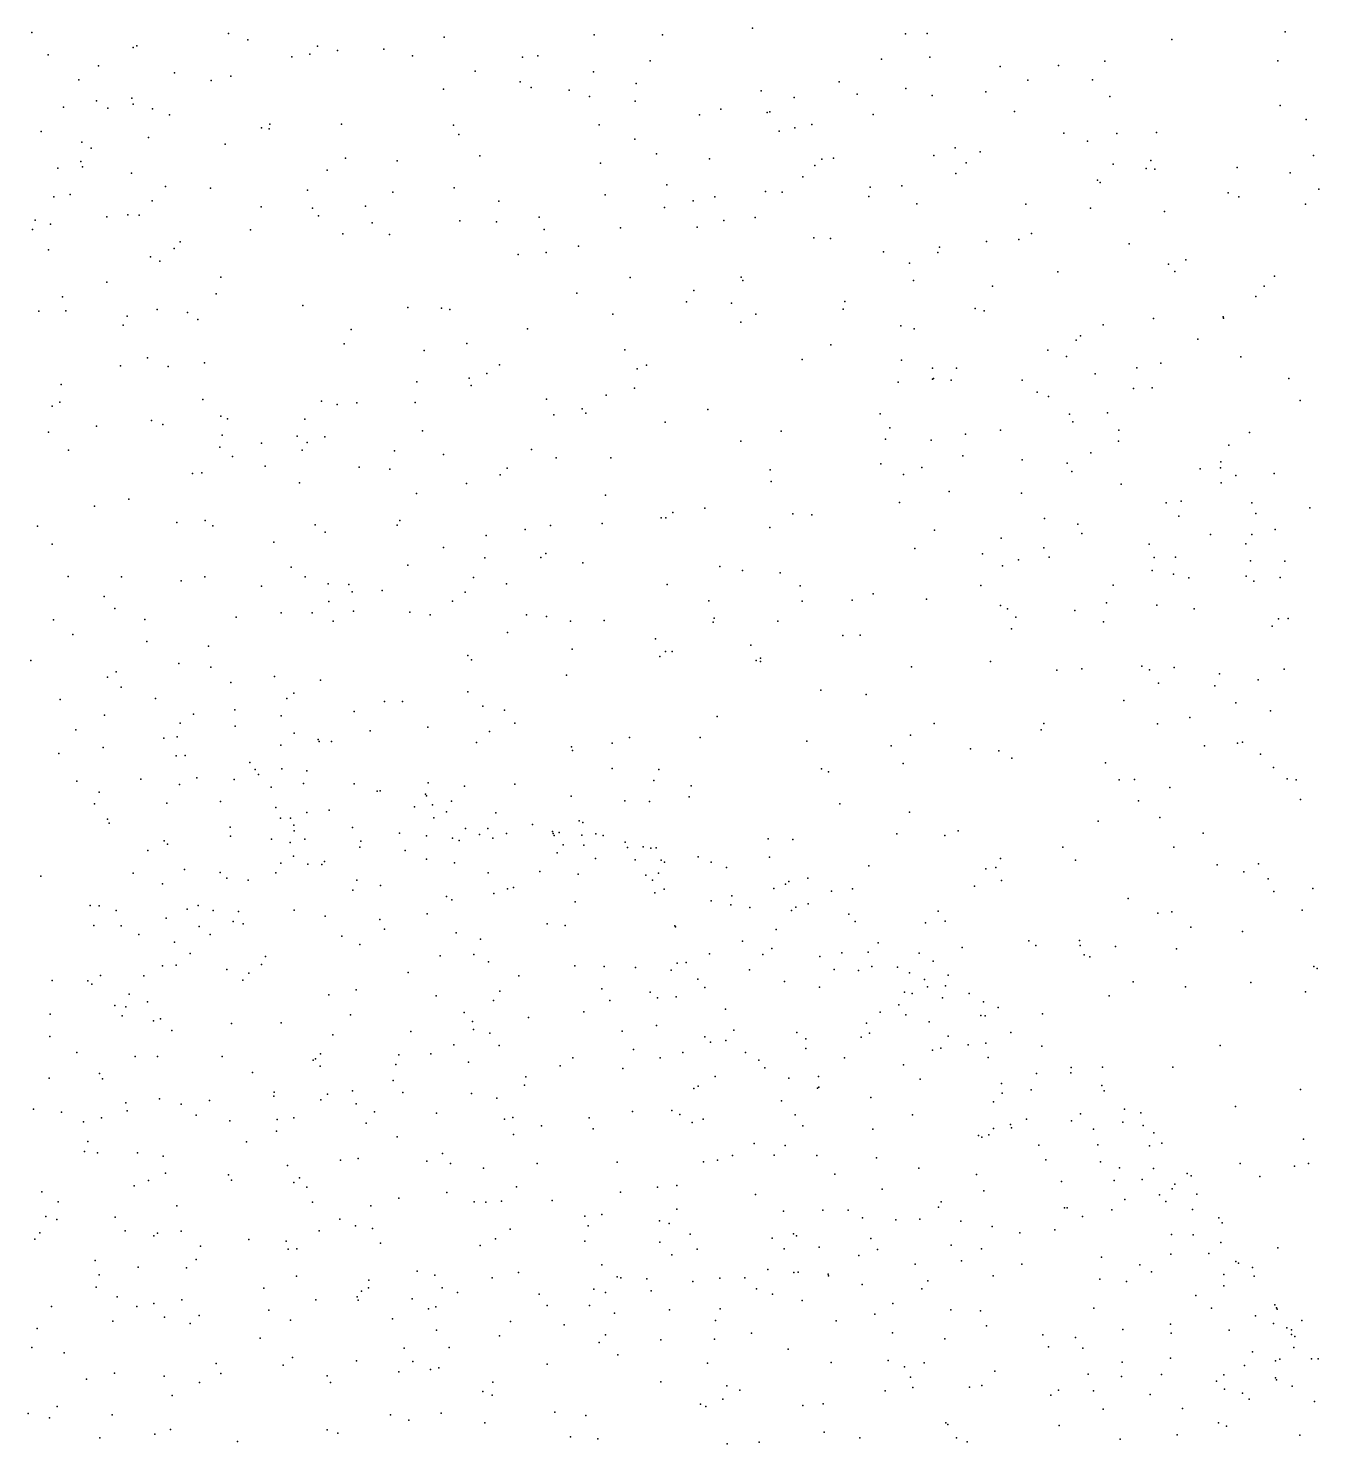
# Model space of a CAD drawing. Header units: metres. Extents: x -25 to 25, y -27.8 to 27.8.
# Drawn here: x -3.288 to -1.743, y 3.407 to 5.102 of the extents above; entities that cross this region are included whole.
import ezdxf

# ---------------------------------------------------------------- set-up
doc = ezdxf.new("R2010")
doc.units = ezdxf.units.M

msp = doc.modelspace()

# ---------------------------------------------------------------- linework, layer by layer
for p in [(-2.4208, 5.1016, 29.1843), (-3.2838, 5.0965, -9.8607), (-3.0483, 5.0952, 28.8393), (-3.0253, 5.0878, 4.0934), (-2.79, 5.091, -9.5389), (-2.6106, 5.0938, 12.9942), (-2.5285, 5.0937, -9.4802), (-2.2375, 5.0948, 25.5018), (-2.2116, 5.0954, 17.7958), (-1.9185, 5.0881, 22.5822), (-1.783, 5.0975, 25.8385), (-3.2644, 5.0699, 26.3895), (-3.1625, 5.0785, 26.279), (-3.1582, 5.0805, 18.0068), (-2.9724, 5.0676, 12.7546), (-2.9509, 5.0705, 28.9048), (-2.942, 5.0803, 18.4266), (-2.918, 5.0751, -21.6196), (-2.8623, 5.0767, 18.5698), (-2.828, 5.0688, 28.9736), (-2.6962, 5.0671, 3.9289), (-2.6778, 5.0687, 18.8006), (-2.2084, 5.0672, -16.081), (-3.2042, 5.0565, 11.9828), (-2.7531, 5.0501, 25.7737), (-2.5434, 5.0625, 25.6021), (-2.2662, 5.0647, 29.3058), (-2.1241, 5.056, -16.6488), (-2.0543, 5.0571, -9.749), (-1.9989, 5.0622, 25.4889), (-1.7918, 5.0628, 16.1387), (-3.2276, 5.0399, 21.6756), (-3.113, 5.0484, 12.5261), (-3.0693, 5.0392, 26.4116), (-3.0456, 5.0442, 26.1261), (-2.6991, 5.0377, 29.0531), (-2.6113, 5.0494, 25.6556), (-2.5601, 5.0356, -16.1835), (-2.3171, 5.0377, 23.1056), (-2.091, 5.0394, 25.4741), (-2.0138, 5.0401, 29.4716), (-3.1642, 5.0179, 4.2021), (-2.791, 5.0287, 23.4773), (-2.686, 5.0308, 25.7178), (-2.6404, 5.0274, 26.2751), (-2.6162, 5.0198, 23.4266), (-2.4105, 5.0266, 13.0848), (-2.371, 5.0189, 18.9455), (-2.2956, 5.0229, 26.108), (-2.2371, 5.0297, 21.5136), (-2.2058, 5.0212, 13.1557), (-2.1415, 5.0254, 29.387), (-1.9928, 5.0199, -22.9697), (-3.246, 5.0073, 17.3775), (-3.2065, 5.0149, 28.8119), (-3.1928, 5.006, 23.3689), (-3.1626, 5.0109, 16.6138), (-3.1396, 5.0051, -15.7197), (-2.5613, 5.0142, 18.9075), (-2.4588, 5.0046, 17.2002), (-2.4031, 5.001, 16.7814), (-2.4, 5.0017, 29.1705), (-2.1072, 5.002, 17.8664), (-1.7887, 5.0091, 29.5348), (-3.1189, 4.998, 26.1926), (-3.009, 4.9825, -15.4725), (-2.999, 4.9867, 21.6757), (-2.9129, 4.9869, 28.9848), (-2.7789, 4.9858, 29.0322), (-2.6044, 4.9862, -15.7489), (-2.4843, 4.9982, 29.1349), (-2.3703, 4.9825, 21.5839), (-2.3496, 4.9864, 17.4944), (-2.2763, 4.9985, 16.5706), (-1.7579, 4.9926, 25.552), (-3.2729, 4.9779, 11.47), (-3.224, 4.9653, 23.1807), (-3.1442, 4.9707, 17.0265), (-2.9997, 4.9811, -20.6893), (-2.7726, 4.9745, 26.3436), (-2.5618, 4.9689, 29.1076), (-2.389, 4.9785, 25.5414), (-2.0478, 4.9762, 18.699), (-2.0197, 4.9666, 25.4595), (-1.9845, 4.9755, 25.9141), (-1.9369, 4.9767, 29.4892), (-3.2131, 4.9582, 16.3867), (-3.0523, 4.9628, 28.9403), (-2.7473, 4.9488, 25.7766), (-2.536, 4.9512, -22.4397), (-2.2038, 4.9493, 29.3084), (-2.1783, 4.9585, -9.4505), (-2.1483, 4.9537, 22.8591), (-1.7489, 4.9494, 22.4402), (-3.253, 4.9343, 11.6786), (-3.2251, 4.9422, 17.6463), (-3.2233, 4.9356, 22.9995), (-2.9304, 4.9319, 26.4021), (-2.9082, 4.946, 25.9539), (-2.8465, 4.9428, 25.8861), (-2.6027, 4.9402, 25.6543), (-2.4725, 4.9455, -20.9246), (-2.3461, 4.9375, -20.6787), (-2.3376, 4.9448, 3.8975), (-2.324, 4.9463, -16.5899), (-2.165, 4.9405, 18.9368), (-1.989, 4.9391, 21.4017), (-1.9495, 4.9337, 18.2146), (-1.9436, 4.9435, 18.4123), (-1.9388, 4.9328, 25.4517), (-1.8402, 4.9349, 13.4256), (-3.1647, 4.9283, 17.8527), (-2.5236, 4.9144, 25.5956), (-2.3605, 4.9237, 23.3012), (-2.1774, 4.9279, 26.048), (-2.0075, 4.9197, 22.6766), (-2.0044, 4.9169, 13.3109), (-1.7768, 4.9286, 25.8297), (-3.2576, 4.8997, 11.903), (-3.2382, 4.9025, 26.2585), (-3.1239, 4.9121, -9.6074), (-3.07, 4.9103, 26.1052), (-2.954, 4.9077, 23.5844), (-2.8515, 4.9053, 29.0432), (-2.7781, 4.9106, 18.8153), (-2.5973, 4.9022, 19.0343), (-2.4659, 4.8998, 29.1296), (-2.4052, 4.9063, 17.034), (-2.3852, 4.9056, 26.1741), (-2.2815, 4.9002, 29.2046), (-2.28, 4.9114, 25.4754), (-2.2418, 4.9129, 17.5951), (-1.8511, 4.9046, 29.475), (-1.8383, 4.9, -9.9911), (-1.7427, 4.9091, 25.5065), (-3.1397, 4.895, 21.6902), (-3.0092, 4.888, 26.039), (-2.948, 4.8862, 12.9222), (-2.8844, 4.8886, -9.3811), (-2.7246, 4.8945, 29.0803), (-2.5263, 4.8869, -16.3398), (-2.4918, 4.895, -9.2815), (-2.2239, 4.8914, 19.0957), (-2.0935, 4.8911, 3.8986), (-2.016, 4.8864, 29.3886), (-1.9274, 4.8822, 29.4338), (-1.7587, 4.891, 29.4779), (-3.28, 4.8718, 12.2937), (-3.2618, 4.8671, 4.2852), (-3.1942, 4.8758, 26.5241), (-3.1691, 4.8783, 17.2536), (-3.1553, 4.878, 26.1667), (-2.9408, 4.8769, 29.0316), (-2.8765, 4.8689, -15.9626), (-2.7713, 4.871, -21.9283), (-2.7273, 4.8698, 13.0532), (-2.6765, 4.8755, 25.7178), (-2.4871, 4.8637, 13.1261), (-2.4553, 4.8717, 25.5691), (-2.4176, 4.875, 19.1472), (-3.2831, 4.8606, 12.0694), (-3.0219, 4.8602, 4.0585), (-2.9115, 4.8557, 18.5225), (-2.8555, 4.8546, 25.9104), (-2.6702, 4.8608, 3.9043), (-2.5791, 4.8628, 29.1127), (-2.3472, 4.8509, 29.1636), (-2.3275, 4.8501, 17.3956), (-2.1404, 4.8465, 29.2727), (-2.1019, 4.8487, 17.7602), (-2.0867, 4.8558, 25.4075), (-3.2639, 4.8365, 11.559), (-3.1135, 4.838, 16.6361), (-3.1063, 4.8459, -20.8777), (-2.7015, 4.8308, -21.3778), (-2.6681, 4.833, 29.1014), (-2.6291, 4.8406, 26.3245), (-2.2638, 4.8339, 16.7545), (-2.1987, 4.8331, 21.547), (-2.1967, 4.8397, -16.7198), (-1.9699, 4.8436, 25.3983), (-3.1417, 4.8279, 28.9819), (-3.1306, 4.8228, 26.099), (-2.2326, 4.8203, 25.4301), (-1.9225, 4.8194, 25.8924), (-1.9019, 4.8245, -9.5683), (-3.1943, 4.7978, 22.8084), (-3.0577, 4.8035, 29.0333), (-2.5672, 4.8032, 25.6268), (-2.4344, 4.8036, -15.8417), (-2.4324, 4.7995, 21.6434), (-2.2281, 4.7998, 29.186), (-2.055, 4.8102, 29.2995), (-1.9149, 4.8103, -16.026), (-1.7957, 4.8049, 25.4043), (-3.2474, 4.7801, 28.9539), (-3.0631, 4.7839, 18.0763), (-2.6311, 4.7847, 19.15), (-2.4909, 4.7878, 25.5796), (-2.1333, 4.7928, 22.8875), (-1.8179, 4.7804, 13.5613), (-1.808, 4.7929, 21.2425), (-3.2754, 4.763, 11.7589), (-3.2431, 4.7632, 26.1261), (-3.1339, 4.7651, 22.9467), (-2.9595, 4.7699, 18.3466), (-2.8336, 4.7674, -15.496), (-2.7935, 4.7664, 18.8961), (-2.7833, 4.7651, 29.1185), (-2.4997, 4.7742, 23.6711), (-2.4458, 4.7727, 3.884), (-2.3122, 4.7653, 17.1067), (-2.3102, 4.7746, 19.2966), (-2.1542, 4.7662, 25.3843), (-2.1435, 4.7632, 29.2), (-3.1745, 4.7461, 29.0172), (-3.1697, 4.7571, 17.4316), (-3.0975, 4.7613, 16.4846), (-3.085, 4.7528, 23.2524), (-2.588, 4.7593, 29.1263), (-2.435, 4.7498, 29.1325), (-2.4169, 4.7594, 25.5185), (-2.2431, 4.7454, 13.267), (-2.001, 4.7466, 29.2764), (-1.9405, 4.7542, 18.7607), (-1.8573, 4.756, 25.3621), (-1.8567, 4.7545, 22.5344), (-2.9016, 4.7412, 29.1163), (-2.6903, 4.7417, 25.7478), (-2.2274, 4.7419, 3.8605), (-2.0332, 4.7281, 25.3491), (-2.0281, 4.7336, 25.9672), (-1.8876, 4.7293, 16.5036), (-2.9099, 4.7237, 25.953), (-2.814, 4.7159, 25.86), (-2.7631, 4.7241, 23.7609), (-2.5736, 4.7165, 21.6732), (-2.3272, 4.7228, 23.5703), (-2.0671, 4.7161, 29.2044), (-3.1778, 4.6976, 26.0484), (-3.1453, 4.7069, 17.6961), (-3.1205, 4.6967, 17.2981), (-3.077, 4.7011, 26.0223), (-2.7238, 4.6987, 29.1405), (-2.559, 4.6938, 19.3427), (-2.5479, 4.6983, 25.6055), (-2.3615, 4.7052, 29.1254), (-2.2423, 4.7041, 16.9579), (-2.2053, 4.6949, 25.3809), (-2.1766, 4.6948, 23.0934), (-2.0448, 4.7087, -16.8422), (-1.9607, 4.6953, 17.9128), (-1.9319, 4.7006, 25.3256), (-1.8358, 4.7084, 29.3047), (-2.8228, 4.6785, 29.137), (-2.7602, 4.6829, 26.3923), (-2.7389, 4.6882, 21.6863), (-2.2463, 4.678, -15.9125), (-2.2053, 4.6817, 23.2593), (-2.2039, 4.6823, 29.1552), (-2.183, 4.6803, 17.4077), (-2.0978, 4.6803, 21.5001), (-2.0105, 4.6879, 22.7385), (-1.7786, 4.6822, -23.0427), (-3.2488, 4.675, 28.993), (-2.7579, 4.674, 19.0946), (-2.5962, 4.6623, 23.8104), (-2.5621, 4.6709, 29.1364), (-2.0797, 4.666, 13.4473), (-2.0664, 4.6609, 3.8067), (-1.9644, 4.6705, 16.6421), (-1.9423, 4.6711, 29.2237), (-3.2598, 4.6494, 11.4363), (-3.2504, 4.6541, 12.6988), (-3.0792, 4.6573, 4.1381), (-2.937, 4.6554, 16.7809), (-2.9181, 4.6514, 18.5285), (-2.8947, 4.6534, -15.9502), (-2.8249, 4.6538, 13.0675), (-2.6676, 4.6576, 13.1285), (-2.6249, 4.6462, 25.668), (-2.4744, 4.6452, 19.5186), (-1.7651, 4.6562, 25.3228), (-3.1406, 4.6322, 29.0599), (-3.1272, 4.6273, 22.8194), (-3.0578, 4.6371, 25.957), (-3.0496, 4.634, 26.507), (-2.957, 4.6336, 25.9273), (-2.6588, 4.639, -21.6559), (-2.6203, 4.6408, -15.5257), (-2.5256, 4.6302, -22.4413), (-2.268, 4.64, 19.4978), (-2.0411, 4.6395, -22.8881), (-2.0372, 4.6303, 29.1298), (-1.9956, 4.6414, 17.7408), (-3.2641, 4.618, 25.9997), (-3.2064, 4.6254, 26.5568), (-3.0561, 4.6144, 21.6861), (-2.966, 4.6135, 16.4271), (-2.9331, 4.6124, 4.0443), (-2.8159, 4.6198, 25.8157), (-2.3865, 4.6194, 29.0995), (-2.2615, 4.6099, 21.6158), (-2.2563, 4.6233, 25.3744), (-2.1656, 4.6156, 17.1124), (-2.1239, 4.6206, 25.3073), (-1.9819, 4.6205, 25.2829), (-1.8256, 4.6179, 18.6236), (-3.2399, 4.5965, 16.0778), (-3.0586, 4.6003, 17.9961), (-3.0089, 4.605, 23.3407), (-2.9602, 4.5967, 12.9931), (-2.9542, 4.6059, 23.6621), (-2.8498, 4.5956, 29.1426), (-2.6855, 4.5975, 25.7166), (-2.4347, 4.6073, -15.7485), (-2.2067, 4.6087, 29.1118), (-2.0155, 4.5934, 13.5726), (-1.9826, 4.6074, 21.4069), (-1.8503, 4.6025, 21.261), (-3.0436, 4.589, 23.0265), (-3.0044, 4.5772, 18.1724), (-2.8921, 4.5761, 18.7891), (-2.7911, 4.5913, 23.8437), (-2.6561, 4.5873, -22.1512), (-2.5907, 4.5872, 26.3348), (-2.2673, 4.58, 13.321), (-2.218, 4.5757, -20.8102), (-2.169, 4.5897, 23.4233), (-2.0977, 4.585, 29.0521), (-2.0438, 4.581, 26.0009), (-1.8602, 4.5755, 18.0338), (-1.8599, 4.5826, -9.4554), (-3.0914, 4.5688, 12.884), (-3.0805, 4.5695, 25.9068), (-2.855, 4.574, 16.9084), (-2.7229, 4.5672, 3.9486), (-2.7147, 4.5751, 19.3766), (-2.3997, 4.5729, 25.4461), (-2.3985, 4.5592, -22.6233), (-2.24, 4.5675, -16.8529), (-2.0384, 4.5712, 19.3568), (-1.8848, 4.5743, 29.0774), (-1.8418, 4.5661, 25.247), (-1.7959, 4.5687, 16.6784), (-2.9635, 4.5575, 25.876), (-2.8232, 4.5447, 16.5347), (-2.7633, 4.5567, 29.157), (-2.5969, 4.5425, 29.142), (-2.1852, 4.547, 29.0384), (-2.0985, 4.5449, 25.2525), (-1.9791, 4.556, 29.0402), (-1.8596, 4.5575, 22.6073), (-3.2088, 4.5296, 4.328), (-3.1677, 4.5378, 29.0737), (-2.478, 4.5271, 13.2433), (-2.2447, 4.5339, 3.7878), (-1.9254, 4.5336, 16.8881), (-1.9075, 4.5354, 28.9872), (-1.8229, 4.5334, 25.9096), (-1.7535, 4.5274, 28.9369), (-3.1103, 4.51, 17.607), (-3.0763, 4.5125, 29.1083), (-2.8432, 4.5124, 17.1179), (-2.601, 4.5088, -16.2046), (-2.5301, 4.5154, 25.5489), (-2.5248, 4.5157, -20.6411), (-2.5161, 4.5219, 29.1304), (-2.3727, 4.5203, 19.6541), (-2.3496, 4.5191, -21.1176), (-2.0712, 4.5147, 23.0184), (-2.031, 4.508, 17.156), (-1.9104, 4.5177, 17.6393), (-1.8179, 4.5206, 18.7997), (-3.277, 4.5055, 25.9019), (-3.0671, 4.506, 4.2162), (-2.9445, 4.5072, 17.2736), (-2.9327, 4.4985, 25.8189), (-2.8466, 4.5068, 25.7933), (-2.7399, 4.4943, 16.6731), (-2.6931, 4.5014, -16.0098), (-2.6629, 4.5064, 25.6751), (-2.4001, 4.504, 23.7722), (-2.2029, 4.5009, 25.2886), (-2.1231, 4.4913, 28.9675), (-2.0262, 4.4969, 25.2175), (-1.8722, 4.4956, 19.1234), (-1.8228, 4.4954, -16.8397), (-1.7949, 4.5017, -16.0142), (-3.2597, 4.4842, 29.0216), (-2.9943, 4.4866, -20.9515), (-2.791, 4.48, 26.393), (-2.2265, 4.479, 29.0086), (-2.0721, 4.4798, -9.2369), (-1.9457, 4.4842, 17.3366), (-1.8299, 4.4844, -22.9466), (-2.8336, 4.459, 16.2276), (-2.7413, 4.4676, 21.6724), (-2.6745, 4.4679, -21.9427), (-2.6685, 4.4728, 29.1442), (-2.6242, 4.4618, 19.6828), (-2.4601, 4.4574, -15.9836), (-2.1455, 4.4723, 19.5901), (-2.1214, 4.458, 25.2246), (-2.1024, 4.4654, 3.7361), (-2.0657, 4.4684, 23.1894), (-1.9396, 4.4681, 28.9041), (-1.9144, 4.4683, 22.7225), (-1.8244, 4.4642, 3.7085), (-1.7834, 4.4638, 16.9399), (-3.2403, 4.4453, 25.8439), (-3.1764, 4.4451, 29.0675), (-3.105, 4.44, 25.8025), (-3.0768, 4.4449, 17.844), (-2.9732, 4.4564, 16.0825), (-2.9566, 4.4451, 23.2923), (-2.7549, 4.4443, -9.1833), (-2.4327, 4.4526, 25.4451), (-2.3877, 4.4496, 29.0748), (-1.9423, 4.4526, 13.7306), (-1.9166, 4.4481, 25.184), (-1.8983, 4.4437, 21.292), (-1.8296, 4.4459, 17.7666), (-1.8204, 4.4396, 17.1556), (-1.789, 4.4442, 28.741), (-3.0089, 4.4339, 17.501), (-2.9289, 4.4364, 13.035), (-2.9044, 4.4358, 25.7497), (-2.9002, 4.427, 18.9578), (-2.8645, 4.4284, 19.1459), (-2.765, 4.4265, 13.1348), (-2.7154, 4.4364, 17.024), (-2.5232, 4.4357, 25.5162), (-2.3638, 4.4341, 25.3781), (-2.2762, 4.4244, 23.7131), (-2.1474, 4.4344, 13.5605), (-1.989, 4.4348, 22.9039), (-3.1973, 4.4214, 21.6567), (-3.1845, 4.4071, 22.6599), (-2.9283, 4.4154, 29.1363), (-2.78, 4.4156, 19.509), (-2.4733, 4.4162, 29.0979), (-2.3613, 4.4157, 26.2143), (-2.3016, 4.4168, 25.3216), (-2.2123, 4.4182, -16.3211), (-2.124, 4.4107, -20.7027), (-2.1155, 4.4064, 26.0789), (-1.997, 4.4139, 19.5072), (-1.9366, 4.4109, -16.4546), (-1.8917, 4.4066, -20.8562), (-3.2582, 4.3934, -9.6123), (-3.1488, 4.3938, 15.9471), (-3.0393, 4.3968, 17.9978), (-2.9852, 4.4019, 25.7465), (-2.9483, 4.4018, 18.5073), (-2.923, 4.3918, 18.7928), (-2.8989, 4.4037, 23.5622), (-2.8314, 4.4028, 29.1421), (-2.8067, 4.3996, 25.6931), (-2.6917, 4.3994, -22.4982), (-2.6675, 4.3973, 16.4625), (-2.6388, 4.3918, 16.8831), (-2.5985, 4.3927, 25.5574), (-2.4678, 4.3908, 3.8472), (-2.4668, 4.3954, -16.4754), (-2.3906, 4.392, 19.7831), (-2.1056, 4.3965, 21.4955), (-2.0346, 4.4046, 23.4286), (-2.0003, 4.3909, 25.1786), (-1.7907, 4.3948, 25.9798), (-1.7792, 4.3952, 17.5841), (-3.235, 4.3759, 25.783), (-2.7141, 4.3782, 25.6449), (-2.3127, 4.3745, 29.0003), (-2.292, 4.375, -16.6008), (-2.1107, 4.3826, -20.9859), (-1.7985, 4.3857, 28.6296), (-3.1463, 4.3676, 25.7486), (-3.0725, 4.3618, 29.0931), (-2.6368, 4.3584, 26.3267), (-2.5371, 4.3708, -21.4244), (-2.5251, 4.3556, 21.6452), (-2.5172, 4.3556, 25.4787), (-2.4227, 4.3631, 23.8305), (-3.2852, 4.3446, 14.7174), (-3.108, 4.341, 26.4766), (-2.7618, 4.3509, 29.1417), (-2.7572, 4.3456, 19.6694), (-2.5318, 4.3494, 29.1047), (-2.4163, 4.3449, 29.0455), (-2.4113, 4.3436, 25.3863), (-2.4112, 4.3476, -9.135), (-2.1358, 4.3437, 25.195), (-3.1932, 4.3247, 14.6952), (-3.1829, 4.3312, 29.0526), (-3.0696, 4.3369, 4.3188), (-2.9935, 4.3254, 25.6811), (-2.9382, 4.3213, 4.2083), (-2.6437, 4.327, 29.12), (-2.2303, 4.337, 25.25), (-2.0562, 4.3331, 23.6113), (-2.0264, 4.3348, 19.661), (-1.9547, 4.3379, -22.8344), (-1.9453, 4.3337, 23.1003), (-1.916, 4.3363, 28.675), (-1.8614, 4.3286, 19.4734), (-1.8154, 4.3216, 22.7336), (-1.784, 4.3344, 19.3315), (-3.1769, 4.3129, 14.5962), (-3.0455, 4.3184, 12.9572), (-2.9703, 4.3058, -22.2767), (-2.7616, 4.3071, 23.688), (-2.3389, 4.3093, 13.446), (-2.2848, 4.3042, 28.9505), (-1.9345, 4.3178, 23.2631), (-1.8671, 4.3146, 21.1376), (-3.2502, 4.2981, 14.5013), (-3.1358, 4.2992, 14.8612), (-2.9785, 4.2991, 29.1171), (-2.8615, 4.2957, 25.6303), (-2.8399, 4.2957, 29.1283), (-2.7437, 4.29, -20.7218), (-1.9762, 4.2968, 25.1422), (-1.8418, 4.2942, 28.5392), (-3.197, 4.2794, 15.0403), (-3.0902, 4.2805, 25.6665), (-3.0407, 4.2857, 14.5731), (-2.9855, 4.2786, 17.6539), (-2.8978, 4.2837, 13.0967), (-2.7179, 4.2851, 17.2996), (-2.4631, 4.2775, -22.8184), (-1.8971, 4.2763, -9.3896), (-1.8003, 4.2846, 25.1371), (-3.2313, 4.2616, 14.4227), (-3.1098, 4.2533, 29.0604), (-3.1065, 4.2697, 14.9688), (-3.0406, 4.266, 14.899), (-2.9697, 4.2576, 14.6748), (-2.8789, 4.2607, 23.3124), (-2.8097, 4.2649, 16.0233), (-2.736, 4.2596, 25.5752), (-2.7055, 4.2699, 13.2399), (-2.2317, 4.2555, 28.8941), (-2.2032, 4.2694, -9.1871), (-2.0752, 4.2618, 19.8044), (-2.072, 4.2692, 28.7677), (-1.9356, 4.2688, 28.6171), (-3.1986, 4.2405, 15.1219), (-3.1259, 4.2516, 14.4377), (-2.9857, 4.2433, 14.5003), (-2.9411, 4.25, 23.0986), (-2.9398, 4.2476, 14.5851), (-2.9251, 4.2477, 21.5787), (-2.7513, 4.2465, 29.1184), (-2.6376, 4.2412, 3.9481), (-2.6366, 4.237, 29.0881), (-2.589, 4.2456, 16.3057), (-2.5683, 4.2524, 19.868), (-2.4834, 4.2526, 13.3646), (-2.3558, 4.2483, 3.7501), (-2.2549, 4.2424, 19.8705), (-2.1596, 4.2388, 28.832), (-2.1259, 4.2367, 25.142), (-1.8795, 4.2424, 25.0908), (-1.8399, 4.2456, 26.024), (-1.8338, 4.2468, 22.9272), (-3.2515, 4.2334, 22.5385), (-3.111, 4.2307, 15.071), (-3.1002, 4.231, 22.7626), (-3.0227, 4.2226, 14.3978), (-2.2405, 4.2213, 23.7665), (-2.1103, 4.228, 21.4222), (-1.9982, 4.2224, 28.6509), (-1.8124, 4.2326, 28.4654), (-3.1536, 4.2025, -21.1284), (-3.0865, 4.2043, 25.617), (-3.0165, 4.2143, 15.0159), (-3.0123, 4.2083, 17.9313), (-2.9846, 4.2149, 18.5334), (-2.9546, 4.2126, 15.8867), (-2.589, 4.2153, 26.2645), (-2.5329, 4.2143, 23.7868), (-2.3381, 4.2151, 21.5583), (-2.33, 4.2115, 25.2553), (-1.7967, 4.2167, 19.6385), (-1.7804, 4.2032, 3.6388), (-3.2299, 4.2003, 28.9964), (-3.2035, 4.1872, 15.2122), (-3.1071, 4.1964, 21.5415), (-3.0416, 4.2023, 26.4025), (-2.9972, 4.1932, -21.9802), (-2.9584, 4.1974, 29.0927), (-2.8979, 4.1972, 25.5701), (-2.8704, 4.1885, -9.3066), (-2.8666, 4.1887, 14.8603), (-2.8091, 4.1981, 14.5802), (-2.7658, 4.1944, 19.9042), (-2.7055, 4.1966, 21.5877), (-2.5391, 4.2012, 21.5965), (-2.4944, 4.1947, 29.0274), (-1.9815, 4.2019, 3.6471), (-1.9634, 4.2023, -20.6231), (-1.9211, 4.1927, 19.8044), (-1.7695, 4.2019, 25.0793), (-3.209, 4.1733, 14.2573), (-3.1223, 4.174, 15.1657), (-3.0579, 4.1758, 14.2684), (-2.9918, 4.1686, 18.7366), (-2.8255, 4.1696, -21.7603), (-2.8124, 4.1846, 14.4895), (-2.8113, 4.1827, 14.7921), (-2.8039, 4.172, 25.534), (-2.7813, 4.1762, 14.707), (-2.6382, 4.1825, -21.519), (-2.5737, 4.1767, -9.1805), (-2.5441, 4.176, 25.4247), (-2.4965, 4.1815, 17.0652), (-2.3161, 4.1731, -20.6132), (-1.9586, 4.1769, 25.0458), (-1.7646, 4.1784, 23.4292), (-3.1932, 4.1548, -9.6293), (-2.986, 4.1559, -22.772), (-2.974, 4.1559, 14.2309), (-2.9545, 4.1628, 19.3319), (-2.9279, 4.1654, 15.0163), (-2.8025, 4.1563, 14.2578), (-2.7872, 4.1635, 14.3767), (-2.7284, 4.1624, 14.5205), (-2.6283, 4.1528, 25.4448), (-2.2329, 4.163, 25.171), (-2.0068, 4.1523, 21.2494), (-1.9331, 4.1569, 21.0928), (-3.1915, 4.15, -22.0966), (-3.0464, 4.1452, 14.158), (-2.9702, 4.1475, 25.5481), (-2.9697, 4.1408, 19.5729), (-2.8998, 4.1449, 14.138), (-2.8437, 4.1381, 13.9442), (-2.8114, 4.1348, 13.8217), (-2.7645, 4.1435, 14.1186), (-2.748, 4.1364, 13.8807), (-2.7379, 4.1438, 14.8447), (-2.7153, 4.1378, 14.014), (-2.6843, 4.1482, 17.4235), (-2.6602, 4.1399, 14.2421), (-2.6595, 4.1376, 14.1176), (-2.6585, 4.1352, 13.8959), (-2.6524, 4.1389, 14.6704), (-2.6251, 4.1358, 14.0207), (-2.6242, 4.1509, 13.3622), (-2.6084, 4.1374, 14.3107), (-2.5998, 4.1353, 14.515), (-2.248, 4.1374, 28.8535), (-2.1904, 4.1354, 26.0905), (-2.1745, 4.1408, 25.1108), (-1.8811, 4.138, 28.4779), (-3.1256, 4.1289, 13.0042), (-3.1213, 4.1247, 29.0232), (-3.0461, 4.1344, 15.1762), (-2.9969, 4.131, 18.2439), (-2.9746, 4.127, 15.1311), (-2.9569, 4.131, 14.0666), (-2.8911, 4.1213, 13.2023), (-2.8899, 4.1286, 4.2442), (-2.7802, 4.132, 14.9543), (-2.7722, 4.1294, 13.7376), (-2.7318, 4.1319, 25.4807), (-2.6477, 4.124, 13.715), (-2.623, 4.1237, 14.7544), (-2.5735, 4.1274, 13.9358), (-2.5705, 4.121, -20.6542), (-2.5517, 4.1216, 19.9644), (-2.5424, 4.1199, 14.2316), (-2.5363, 4.1204, 14.1256), (-2.4021, 4.1312, 28.9524), (-2.3725, 4.1305, 25.2576), (-2.049, 4.1212, 25.0209), (-1.9161, 4.1213, 20.8944), (-3.145, 4.1174, 25.5726), (-2.9856, 4.1021, 22.9176), (-2.9706, 4.1105, 19.9939), (-2.9535, 4.1008, 29.0664), (-2.9333, 4.1043, 21.4794), (-2.8369, 4.1173, 13.6724), (-2.8114, 4.1069, -20.8324), (-2.7777, 4.1026, 26.2567), (-2.6547, 4.1144, 23.5323), (-2.6088, 4.1076, 29.0345), (-2.5613, 4.1062, 14.671), (-2.5301, 4.1055, 13.7602), (-2.5263, 4.1033, 29.0073), (-2.4861, 4.1096, 14.009), (-2.4702, 4.1033, 14.3211), (-2.4005, 4.1094, -22.9756), (-2.1238, 4.1077, 13.6627), (-2.0341, 4.1055, 28.6202), (-1.8149, 4.1014, 28.3981), (-3.273, 4.0866, 13.0722), (-3.1626, 4.0902, 15.2899), (-3.1012, 4.0945, 14.0372), (-3.0584, 4.0908, 13.8764), (-3.0504, 4.0842, 13.7829), (-2.9918, 4.0906, 18.3994), (-2.9365, 4.1004, 13.6963), (-2.7373, 4.0904, 13.5656), (-2.6757, 4.0921, 14.9385), (-2.6296, 4.089, 3.8927), (-2.5484, 4.0876, 25.3892), (-2.5335, 4.0903, 17.3418), (-2.452, 4.0969, 13.8644), (-2.3544, 4.084, 13.5611), (-2.2815, 4.0988, 3.6688), (-2.1413, 4.0955, 28.7297), (-2.1294, 4.0969, 23.802), (-1.8643, 4.1003, 24.9657), (-1.8323, 4.0916, 19.9654), (-3.1273, 4.0774, 4.42), (-3.0249, 4.0817, 19.1074), (-2.8994, 4.0696, 15.1594), (-2.8947, 4.0816, 17.6669), (-2.8665, 4.0755, 13.5439), (-2.7142, 4.0714, 29.0573), (-2.707, 4.0729, 20.046), (-2.5405, 4.0818, 14.793), (-2.5267, 4.0709, 16.2866), (-2.3952, 4.0718, 14.5023), (-2.3813, 4.0768, 14.3407), (-2.3772, 4.0801, 14.1606), (-2.3262, 4.0687, 26.1219), (-2.3011, 4.0714, 25.1475), (-2.155, 4.0746, 21.3247), (-2.1226, 4.0815, 25.0084), (-1.8033, 4.0834, 13.8718), (-1.7963, 4.0682, 23.8097), (-1.7498, 4.0718, 28.334), (-3.2141, 4.0516, 25.5584), (-3.2035, 4.051, 28.9925), (-3.0847, 4.0515, 19.8818), (-2.7875, 4.062, 4.0737), (-2.7808, 4.0584, 21.4597), (-2.7308, 4.0657, 15.0422), (-2.6334, 4.0557, 25.3937), (-2.538, 4.0664, 13.5858), (-2.4704, 4.057, 25.2995), (-2.4468, 4.0521, 28.9545), (-2.4455, 4.0629, 14.6612), (-2.3541, 4.0536, 13.8765), (-1.9711, 4.0598, 24.9257), (-3.1829, 4.0455, 13.9755), (-3.1229, 4.0361, 13.7479), (-3.0978, 4.0472, 15.7905), (-3.0667, 4.0454, 25.5033), (-3.0366, 4.0441, 13.1606), (-2.9699, 4.0458, 13.5575), (-2.9328, 4.0386, 20.1296), (-2.8673, 4.0348, 25.447), (-2.8103, 4.0415, 15.1313), (-2.4239, 4.0492, 13.6589), (-2.3743, 4.0454, 14.6018), (-2.3689, 4.0495, 13.7807), (-2.3053, 4.0411, 14.0741), (-2.1983, 4.0447, 25.0178), (-1.9353, 4.0424, -9.4283), (-1.9185, 4.0439, 20.2296), (-1.7627, 4.0457, 24.9148), (-3.2098, 4.0276, 15.389), (-3.177, 4.0272, 13.8327), (-3.1558, 4.0169, 26.3944), (-3.0837, 4.0264, 21.4094), (-3.0703, 4.0168, 15.3234), (-3.0427, 4.0323, 19.4891), (-3.0308, 4.0293, 18.636), (-2.8614, 4.023, 13.4343), (-2.7758, 4.0189, 13.374), (-2.6667, 4.0293, 13.4413), (-2.6451, 4.0273, 15.0434), (-2.5139, 4.0269, 23.6602), (-2.5129, 4.026, -21.1917), (-2.3924, 4.0226, 16.714), (-2.298, 4.0322, 13.9772), (-2.2137, 4.0306, 28.7928), (-2.19, 4.0328, 20.128), (-1.8958, 4.0255, 24.8683), (-1.8339, 4.0202, 26.0464), (-3.1129, 4.0074, 13.6354), (-2.9127, 4.0148, 15.8355), (-2.891, 4.0047, 23.0355), (-2.7467, 4.0113, 25.4043), (-2.4327, 4.0086, 3.6915), (-2.3975, 4.0001, 13.58), (-2.2702, 4.0066, 14.4039), (-2.1697, 4.0013, 24.93), (-2.0897, 4.0091, 28.6615), (-2.0813, 4.0036, 21.108), (-2.0291, 4.0096, 20.9554), (-2.0284, 4.0034, 24.8684), (-1.986, 4.0022, 3.5793), (-1.913, 3.9996, 28.4694), (-3.0945, 3.994, 29.0201), (-3.0042, 3.9902, 26.2899), (-2.7949, 3.9912, 13.3764), (-2.7544, 3.9926, -21.511), (-2.7369, 3.9839, 17.6299), (-2.511, 3.9825, 25.2554), (-2.5003, 3.9832, 20.1027), (-2.4724, 3.9936, 14.9327), (-2.4084, 3.9929, 25.1577), (-2.34, 3.9904, 14.7514), (-2.3139, 3.9948, 14.6596), (-2.2822, 3.9955, 13.8039), (-2.2214, 3.9942, 14.0816), (-2.2045, 3.9848, 14.1686), (-2.0238, 3.9923, 20.7428), (-2.0168, 3.9901, 25.9784), (-3.2017, 3.9676, 25.497), (-3.15, 3.9671, 20.2633), (-3.1275, 3.979, -21.1756), (-3.1112, 3.9798, 13.5537), (-3.0505, 3.9748, 22.7736), (-3.024, 3.9705, 13.4341), (-3.009, 3.9808, 29.0462), (-2.8332, 3.9714, 29.0552), (-2.7005, 3.9672, 13.3509), (-2.6336, 3.9791, 21.4011), (-2.5983, 3.9782, 25.3202), (-2.5608, 3.977, 13.5242), (-2.5181, 3.974, -20.9686), (-2.4245, 3.9745, 13.4964), (-2.3231, 3.9749, 16.8673), (-2.2937, 3.9738, 17.201), (-2.278, 3.9784, 13.7192), (-2.2472, 3.9777, 24.9675), (-2.2328, 3.9708, 14.5131), (-2.1863, 3.968, 14.264), (-1.7487, 3.9782, 24.8417), (-1.7444, 3.9762, 28.3228), (-3.2596, 3.9618, 13.8137), (-3.2167, 3.9612, -21.7801), (-3.2122, 3.9574, 29.0008), (-3.0312, 3.9621, 25.4351), (-2.8955, 3.9504, 17.8235), (-2.7235, 3.9489, -9.3533), (-2.6011, 3.9516, 26.1276), (-2.4862, 3.9633, 17.5238), (-2.4779, 3.9533, -9.2814), (-2.3827, 3.9603, 28.9141), (-2.3404, 3.9536, 25.024), (-2.2148, 3.963, 23.9076), (-2.2113, 3.9541, 3.589), (-2.1895, 3.9551, 13.8924), (-1.9651, 3.96, 13.7619), (-1.9024, 3.9541, 24.7922), (-1.8241, 3.9592, 28.3835), (-1.7587, 3.9482, 3.5925), (-3.1846, 3.9319, 13.5739), (-3.1672, 3.9454, 22.6209), (-3.1455, 3.9359, 15.442), (-2.9282, 3.9444, 13.3444), (-2.7996, 3.9431, 25.3687), (-2.7309, 3.9378, 20.2292), (-2.5919, 3.9375, 29.0025), (-2.5433, 3.9476, 13.3789), (-2.5345, 3.9408, 15.0882), (-2.5124, 3.9421, 28.9744), (-2.2456, 3.9324, 16.9983), (-2.2387, 3.9477, 14.6749), (-2.2296, 3.9461, 20.2528), (-2.1932, 3.9407, 13.8056), (-2.1615, 3.9461, 28.7322), (-2.1443, 3.9359, -9.3492), (-1.9935, 3.9434, 28.5483), (-3.262, 3.9214, 19.925), (-3.1759, 3.9195, 13.3229), (-3.1715, 3.9301, 19.678), (-3.1299, 3.9157, 25.4336), (-2.9022, 3.9204, 29.0546), (-2.7662, 3.9232, -21.0029), (-2.6893, 3.9175, 29.0325), (-2.6228, 3.9241, 13.3023), (-2.4533, 3.9273, 15.0553), (-2.2681, 3.9237, 13.6052), (-2.2373, 3.9207, 14.8113), (-2.1473, 3.9199, 14.5095), (-2.142, 3.9192, 13.6856), (-2.1266, 3.9293, 14.2053), (-2.0735, 3.9218, 28.634), (-3.1382, 3.9132, 19.411), (-3.1163, 3.9019, 13.4315), (-3.0447, 3.9103, 21.2883), (-2.9855, 3.9109, 15.3789), (-2.8302, 3.9006, 15.3241), (-2.7562, 3.9127, 13.4888), (-2.7551, 3.903, 15.2865), (-2.7353, 3.8986, 13.2667), (-2.577, 3.9008, 25.2191), (-2.536, 3.9078, 16.2262), (-2.4433, 3.902, 13.3884), (-2.3677, 3.8994, 15.0427), (-2.2843, 3.9105, 14.9133), (-2.2807, 3.8985, 28.8417), (-2.2091, 3.9123, -23.0681), (-2.1114, 3.8993, 13.9494), (-3.2624, 3.8946, 13.6298), (-2.9233, 3.8964, 25.3641), (-2.7784, 3.8847, -23.1293), (-2.7243, 3.8838, 25.2925), (-2.478, 3.8941, 23.5453), (-2.471, 3.8879, 20.2523), (-2.4527, 3.8897, 25.0768), (-2.3568, 3.8919, 13.4454), (-2.2907, 3.8938, 17.5556), (-2.1953, 3.8807, 13.6276), (-2.1865, 3.895, 20.9696), (-2.1626, 3.8845, 17.385), (-2.1412, 3.8867, 17.2268), (-2.0742, 3.8831, 14.0297), (-1.8607, 3.8838, 24.7212), (-3.2302, 3.8755, -9.8753), (-3.1602, 3.8708, 19.1098), (-3.1335, 3.8705, 15.7892), (-3.056, 3.8706, 20.4675), (-2.947, 3.8662, -21.1738), (-2.9444, 3.868, 4.2884), (-2.9383, 3.874, 13.277), (-2.8446, 3.8726, 25.3352), (-2.8061, 3.8738, 20.3945), (-2.7611, 3.8637, 29.0504), (-2.6359, 3.8691, 15.2714), (-2.5635, 3.8792, 15.2256), (-2.5313, 3.8691, 25.1466), (-2.5043, 3.8753, -23.1733), (-2.4293, 3.8754, 15.1413), (-2.4133, 3.8664, 16.4586), (-2.357, 3.8804, 28.8948), (-2.3106, 3.8692, 24.8814), (-2.2052, 3.8782, 14.8997), (-2.1387, 3.8693, 14.7815), (-3.2031, 3.8502, 15.5385), (-3.0197, 3.8514, 26.2241), (-2.9387, 3.8592, 18.2078), (-2.8481, 3.8609, 13.2376), (-2.6512, 3.8596, 23.2328), (-2.5761, 3.8564, 3.7506), (-2.4657, 3.8467, 15.2208), (-2.4061, 3.8571, 24.9715), (-2.3416, 3.8469, 20.4498), (-2.2398, 3.8606, 15.0021), (-2.0805, 3.8504, 13.8387), (-2.0397, 3.851, 14.4198), (-2.0392, 3.8575, 24.7152), (-2.0017, 3.8577, 28.5495), (-1.9173, 3.8578, 25.9694), (-3.2633, 3.8448, 4.3158), (-3.1994, 3.8439, 26.3498), (-2.8514, 3.8418, 4.1412), (-2.694, 3.8362, 17.7948), (-2.6925, 3.8464, 21.1711), (-2.4911, 3.8323, 28.9678), (-2.4861, 3.8353, 13.276), (-2.3774, 3.8446, 13.3657), (-2.3428, 3.8326, 25.9623), (-2.3412, 3.8338, 21.0019), (-2.2201, 3.8436, 16.81), (-2.1228, 3.8385, 25.8827), (-2.087, 3.8306, 13.7456), (-2.0024, 3.8359, 14.204), (-1.7646, 3.8312, 28.3185), (-3.1713, 3.815, 18.9576), (-3.131, 3.8199, 29.0431), (-3.1053, 3.8136, 15.5475), (-3.071, 3.8179, 13.2887), (-2.994, 3.8231, -9.6515), (-2.9937, 3.8279, 13.4344), (-2.938, 3.8188, 29.0683), (-2.9298, 3.8254, 25.3173), (-2.8998, 3.8295, -21.5236), (-2.8957, 3.8139, 15.471), (-2.8395, 3.8276, 29.0618), (-2.7573, 3.8263, 20.5639), (-2.7271, 3.8206, 15.3775), (-2.3862, 3.8174, 15.218), (-2.2791, 3.8217, 13.4315), (-2.1322, 3.8163, 24.7068), (-2.1217, 3.8269, 28.6957), (-1.9996, 3.8295, 14.3355), (-3.2818, 3.8076, 29.035), (-3.2484, 3.8039, 13.4471), (-3.2004, 3.7971, 20.5379), (-3.1697, 3.8055, 13.4769), (-3.087, 3.8006, -23.0315), (-2.97, 3.7974, 20.7427), (-2.8737, 3.8044, 20.9177), (-2.7994, 3.8028, 25.252), (-2.7177, 3.7958, 15.9897), (-2.7078, 3.7975, 13.1843), (-2.6164, 3.7973, 13.1879), (-2.5645, 3.805, 20.5973), (-2.5175, 3.806, 15.3018), (-2.5077, 3.8011, 20.9537), (-2.4798, 3.7957, 20.7555), (-2.3696, 3.8009, 23.6309), (-2.2291, 3.801, 28.8126), (-2.0279, 3.8019, 14.6521), (-1.9751, 3.8074, 14.0863), (-1.9559, 3.8034, -9.5368), (-1.8425, 3.8107, 24.6688), (-3.2221, 3.7926, 19.2337), (-3.0467, 3.7936, 21.0456), (-2.9911, 3.7813, 15.5435), (-2.9903, 3.7954, 13.2297), (-2.8836, 3.791, 13.1916), (-2.6737, 3.7877, 29.0455), (-2.6115, 3.7841, 25.1099), (-2.493, 3.7918, 25.968), (-2.3606, 3.7878, 28.9178), (-2.2768, 3.7838, 23.8612), (-2.1322, 3.7843, 24.9178), (-2.1119, 3.7891, 24.7327), (-2.1108, 3.7851, 14.9892), (-2.0925, 3.7956, 16.9159), (-2.0386, 3.7937, 14.7358), (-2.0124, 3.7838, 13.8338), (-1.9774, 3.7921, 24.8138), (-1.9528, 3.7882, 24.3762), (-1.9401, 3.7794, 14.2414), (-3.2168, 3.769, 25.3984), (-3.027, 3.7685, 18.564), (-2.8465, 3.7746, 15.8999), (-2.707, 3.7772, 25.1757), (-2.419, 3.7666, 15.3096), (-2.3818, 3.7642, 13.2675), (-2.1503, 3.7759, 24.4894), (-2.1462, 3.7739, 13.5231), (-2.1379, 3.7769, 17.6288), (-2.0778, 3.7643, 24.6482), (-2.0071, 3.765, 17.4363), (-1.9455, 3.7635, 14.4701), (-1.9307, 3.7667, 14.3569), (-1.7611, 3.7715, 24.6297), (-3.221, 3.7569, 13.3704), (-3.2053, 3.7554, 29.0682), (-3.1576, 3.7554, 20.7127), (-3.1268, 3.7513, 4.3448), (-2.9144, 3.7467, 13.5392), (-2.893, 3.7486, 29.0845), (-2.8109, 3.7452, 13.136), (-2.7922, 3.7546, 15.5122), (-2.4626, 3.7467, 13.2113), (-2.4449, 3.7523, -9.3986), (-2.3948, 3.7527, 24.837), (-2.3439, 3.7523, 3.5691), (-2.2725, 3.7493, 24.737), (-2.0697, 3.7468, 25.1635), (-3.1239, 3.7309, 29.0812), (-3.0485, 3.7289, 13.2025), (-2.9777, 3.74, 25.2705), (-2.7824, 3.7425, 3.9589), (-2.7431, 3.737, 29.0771), (-2.6788, 3.7426, 15.4667), (-2.583, 3.744, 25.0215), (-2.4795, 3.7445, 28.9813), (-2.3224, 3.7298, 15.296), (-2.2217, 3.737, 24.1104), (-2.1526, 3.7293, 28.7613), (-2.0042, 3.7445, 13.717), (-1.9811, 3.7373, 28.5548), (-1.9407, 3.7364, -22.9806), (-1.9003, 3.7307, 25.0289), (-1.8367, 3.7425, 28.3837), (-1.7718, 3.7392, 28.3171), (-1.7548, 3.7424, 24.6375), (-3.1615, 3.7159, 15.678), (-3.1442, 3.7223, 25.345), (-3.0448, 3.7226, 15.8428), (-2.97, 3.7199, 13.1731), (-2.9632, 3.7255, 15.6208), (-2.9548, 3.7142, 22.8327), (-2.7034, 3.7148, 13.1293), (-2.5345, 3.7144, 15.4528), (-2.5115, 3.7162, 24.9013), (-2.2655, 3.712, 16.5677), (-2.0507, 3.7209, 13.6168), (-1.9877, 3.722, 14.8862), (-1.9543, 3.7235, 25.8424), (-1.9184, 3.7122, 14.6224), (-1.9151, 3.7178, 13.9883), (-1.8954, 3.7279, 14.1245), (-1.8133, 3.7268, 3.5627), (-3.2718, 3.7085, 15.7325), (-3.2526, 3.6967, 19.071), (-2.9477, 3.6963, 15.7958), (-2.8445, 3.7012, 15.812), (-2.7868, 3.7078, 15.7039), (-2.7541, 3.6967, 15.7808), (-2.7401, 3.6962, 25.1238), (-2.7214, 3.6975, -9.5363), (-2.6606, 3.6981, 15.6487), (-2.5788, 3.7083, 25.8644), (-2.4172, 3.7055, 17.8663), (-2.1948, 3.6965, 17.7829), (-2.1436, 3.7097, 16.6799), (-1.9747, 3.6995, 16.8784), (-1.9334, 3.7051, 14.7352), (-1.9256, 3.6972, 13.8889), (-1.8886, 3.7057, 24.5855), (-3.2672, 3.6792, 20.9414), (-3.1843, 3.6784, 15.7555), (-3.1101, 3.692, -21.4592), (-2.8781, 3.6919, 13.134), (-2.6217, 3.6794, 15.8133), (-2.6013, 3.6815, 15.7209), (-2.5114, 3.688, 16.2529), (-2.3838, 3.6855, 24.7214), (-2.3365, 3.6868, 24.7213), (-2.3063, 3.6868, 13.2785), (-2.2891, 3.6773, 15.3626), (-2.1981, 3.6904, 24.643), (-2.0472, 3.6896, 28.649), (-2.044, 3.6895, 24.5886), (-2.0254, 3.6791, 25.358), (-1.9906, 3.6869, 15.0208), (-1.894, 3.6873, 17.2973), (-1.8625, 3.6774, 14.1955), (-3.2542, 3.6754, 25.3753), (-3.1723, 3.6618, 29.1095), (-3.1053, 3.6615, 25.2844), (-2.9399, 3.662, 15.9399), (-2.9151, 3.6758, 25.9193), (-2.8965, 3.6679, 25.1775), (-2.8758, 3.6646, 18.286), (-2.711, 3.6641, 15.9307), (-2.6178, 3.6679, 17.945), (-2.5323, 3.6739, 29.03), (-2.5206, 3.6708, 15.5965), (-2.2492, 3.675, 25.2316), (-2.2203, 3.6761, 25.6617), (-2.1712, 3.6735, 13.4002), (-2.1338, 3.6671, 3.5308), (-2.0587, 3.6632, 15.178), (-1.8583, 3.6714, 14.3383), (-3.2805, 3.6518, -10.0943), (-3.2742, 3.6596, 15.8273), (-3.138, 3.656, 15.8549), (-3.1335, 3.6591, 13.2316), (-3.082, 3.6436, 29.1162), (-3.0242, 3.6514, 15.9223), (-2.9794, 3.6494, 29.1172), (-2.8663, 3.647, 16.0296), (-2.7472, 3.6444, 16.0211), (-2.7286, 3.6525, 23.0332), (-2.6216, 3.6496, 15.9498), (-2.5317, 3.6482, 23.2552), (-2.4953, 3.6579, 13.1486), (-2.3972, 3.6531, 13.1893), (-2.3716, 3.6584, 15.4836), (-2.3682, 3.6559, 25.1267), (-2.2792, 3.6529, 28.8947), (-2.1829, 3.6447, 15.3347), (-2.1008, 3.6594, 13.4719), (-1.919, 3.6577, 14.9005), (-1.8932, 3.657, -9.6855), (-1.8599, 3.6479, 14.4703), (-3.2081, 3.6264, 22.5621), (-3.0871, 3.6275, -9.9555), (-2.9769, 3.6401, 25.197), (-2.9666, 3.6404, 4.2535), (-2.5173, 3.6333, 15.8451), (-2.487, 3.6398, 15.6906), (-2.3829, 3.6405, 28.9614), (-2.3411, 3.6425, 23.5675), (-2.2936, 3.6323, 24.6603), (-2.2713, 3.6394, 25.4368), (-2.1464, 3.6402, 24.5867), (-2.0027, 3.6304, 13.6064), (-1.92, 3.6341, 15.0306), (-1.8743, 3.6347, 14.8067), (-1.7915, 3.6415, 7.0577), (-3.2032, 3.6093, 15.8772), (-3.1568, 3.6183, 15.948), (-3.0988, 3.6176, 13.6366), (-2.8224, 3.6136, 25.7137), (-2.701, 3.6121, 29.0938), (-2.6014, 3.6211, 29.0639), (-2.4023, 3.6157, 15.6572), (-2.3712, 3.6121, 24.6879), (-2.366, 3.6126, 16.4143), (-2.3303, 3.6099, 15.5697), (-2.2259, 3.622, 13.3118), (-2.1707, 3.6262, -9.5366), (-2.0982, 3.6221, 15.2946), (-1.9569, 3.6211, 25.66), (-1.9429, 3.6127, 13.6917), (-1.8562, 3.6096, 13.9107), (-1.842, 3.6251, 14.6981), (-1.8388, 3.6234, 14.5616), (-1.8218, 3.618, 25.1456), (-3.207, 3.5943, 13.2549), (-3.0061, 3.5934, 13.1301), (-2.9668, 3.6076, 15.9159), (-2.8808, 3.5937, 13.1026), (-2.8803, 3.6029, 13.6421), (-2.8011, 3.6087, 25.0884), (-2.7927, 3.5938, 16.01), (-2.7327, 3.6056, 25.0246), (-2.5829, 3.6069, 3.6882), (-2.5784, 3.6058, 24.9747), (-2.5475, 3.6045, 16.0058), (-2.4922, 3.6012, 15.9282), (-2.4601, 3.6053, 25.2883), (-2.4299, 3.6056, 25.4718), (-2.416, 3.5924, 15.8162), (-2.3299, 3.6079, 24.3798), (-2.2893, 3.5977, 13.2428), (-2.2108, 3.6019, 28.8423), (-2.1325, 3.6079, 28.7726), (-2.0048, 3.6041, 17.7291), (-1.9728, 3.6014, 15.2138), (-1.8564, 3.5959, 28.3886), (-1.8198, 3.6076, 14.1153), (-3.1819, 3.583, 25.2769), (-3.1045, 3.5792, 25.2294), (-2.944, 3.5792, 25.2216), (-2.8945, 3.5829, 16.1303), (-2.893, 3.5791, 25.5221), (-2.8892, 3.5896, 25.1325), (-2.8286, 3.5806, 25.3605), (-2.7743, 3.588, 13.0841), (-2.6764, 3.586, 25.4179), (-2.6108, 3.5922, 25.2162), (-2.5967, 3.5883, 16.0975), (-2.5422, 3.59, 24.8143), (-2.3967, 3.5863, 3.5719), (-2.3615, 3.5784, 15.7274), (-2.2182, 3.5923, 24.6085), (-1.8898, 3.5846, 15.0988), (-3.2605, 3.5714, 15.9683), (-3.1582, 3.5714, 29.1365), (-3.1379, 3.5748, 4.3127), (-3.1251, 3.5587, 16.0722), (-3.0836, 3.5607, 13.1528), (-3.0002, 3.5669, 29.1354), (-2.8089, 3.5685, 29.1203), (-2.7999, 3.571, 24.9214), (-2.6667, 3.5724, 16.1415), (-2.6161, 3.5727, 24.8714), (-2.5862, 3.5635, -23.2807), (-2.5203, 3.5675, 13.1048), (-2.4596, 3.5687, -9.5452), (-2.2742, 3.5622, 24.2066), (-2.2528, 3.5748, 23.982), (-2.1831, 3.5675, 17.913), (-2.1479, 3.5663, 15.4353), (-2.012, 3.5694, 28.6296), (-1.8712, 3.5692, 25.7935), (-1.8184, 3.56, 16.8401), (-1.7953, 3.5732, 14.1937), (-1.7932, 3.5699, 14.6371), (-1.7925, 3.5682, 14.4807), (-3.2774, 3.545, 29.1415), (-3.1868, 3.5537, 25.0929), (-3.0943, 3.551, 25.2769), (-2.9742, 3.555, 25.1531), (-2.8518, 3.5566, -23.2482), (-2.7995, 3.5429, -9.7486), (-2.7108, 3.5533, 24.9539), (-2.6464, 3.5495, 16.1421), (-2.465, 3.5546, 16.0167), (-2.3205, 3.554, 28.9453), (-2.1405, 3.5482, 24.5542), (-1.9772, 3.5437, 15.3188), (-1.9202, 3.5503, 15.257), (-1.8501, 3.543, 13.7976), (-1.7968, 3.5511, 14.0179), (-1.781, 3.5457, 14.8314), (-1.7753, 3.5436, 24.5459), (-1.7631, 3.5545, 7.476), (-3.0103, 3.5335, 25.6343), (-2.7238, 3.5362, 18.1872), (-2.6046, 3.5281, 13.0694), (-2.5967, 3.5374, 29.0803), (-2.5308, 3.5315, 16.1281), (-2.4663, 3.5323, 24.7044), (-2.4219, 3.5396, 28.996), (-2.2532, 3.5397, 15.607), (-2.1903, 3.5327, 15.5375), (-2.0732, 3.5376, 13.4207), (-2.0338, 3.5342, 15.386), (-1.9195, 3.5395, 3.5541), (-1.7751, 3.538, 14.9572), (-1.7711, 3.5354, 17.4486), (-3.2841, 3.5222, 13.2817), (-3.2451, 3.5158, 16.0668), (-2.9717, 3.5104, 16.1996), (-2.8381, 3.5214, 16.2321), (-2.784, 3.5224, 3.9525), (-2.5822, 3.5133, 24.6785), (-2.3781, 3.5201, 13.741), (-2.0665, 3.523, 16.5126), (-2.0251, 3.5216, 7.1377), (-1.9202, 3.5095, 7.3634), (-1.822, 3.517, 6.9204), (-1.7894, 3.5084, -9.9831), (-1.7723, 3.5224, 15.111), (-1.7514, 3.5085, 15.215), (-1.7435, 3.5085, -22.8575), (-3.1849, 3.4917, 16.1221), (-3.0631, 3.5031, 16.1714), (-3.0577, 3.491, 25.1565), (-2.9828, 3.5013, 24.8848), (-2.8951, 3.5062, 13.0727), (-2.8443, 3.4932, 29.1388), (-2.8277, 3.5057, 25.0172), (-2.8064, 3.4961, 18.3476), (-2.7967, 3.498, 22.9102), (-2.6667, 3.5022, 16.236), (-2.4747, 3.5034, 23.2691), (-2.3266, 3.5044, 13.1701), (-2.2583, 3.5065, 28.8979), (-2.2389, 3.499, 13.2376), (-2.2152, 3.5038, 13.737), (-2.1307, 3.4941, 28.7883), (-1.9781, 3.5049, 24.5214), (-1.8315, 3.5008, 15.296), (-1.7946, 3.5063, 13.8906), (-3.2185, 3.4845, 26.1096), (-3.1256, 3.4879, 13.7313), (-3.083, 3.4804, 15.9191), (-2.9302, 3.4882, 29.1495), (-2.9262, 3.4804, 18.5285), (-2.7319, 3.4808, 24.9115), (-2.5307, 3.4812, 13.0795), (-2.4514, 3.4764, 16.2849), (-2.2315, 3.4868, 24.5599), (-2.2288, 3.4743, 15.7596), (-2.1608, 3.4746, 3.547), (-2.1461, 3.4766, 13.3159), (-2.0187, 3.4905, 17.9385), (-1.9789, 3.4874, 15.4394), (-1.9309, 3.49, 28.4983), (-1.8653, 3.482, 25.5318), (-1.8563, 3.4894, 15.3778), (-1.7945, 3.486, 16.6736), (-1.7932, 3.4836, 25.2842), (-1.7746, 3.4759, 15.4258), (-3.1157, 3.4649, 25.7955), (-2.7437, 3.4695, 16.2865), (-2.7327, 3.4651, 29.1303), (-2.4562, 3.4605, 16.1649), (-2.4362, 3.4711, 18.0898), (-2.2618, 3.4703, 15.8655), (-2.0635, 3.465, 15.56), (-2.0542, 3.4711, 28.6995), (-2.0125, 3.4702, -9.7257), (-1.9444, 3.466, 13.5599), (-1.8554, 3.4723, 24.514), (-1.8339, 3.4675, 28.3226), (-1.8259, 3.4603, 13.6689), (-1.7476, 3.4578, 24.5305), (-3.2882, 3.4434, 15.9203), (-3.2538, 3.4515, 25.325), (-3.1879, 3.4417, 13.1668), (-2.8543, 3.4415, 15.9956), (-2.7939, 3.4437, 13.0356), (-2.6577, 3.445, 24.8109), (-2.6203, 3.4408, 3.7599), (-2.4831, 3.4546, 24.6663), (-2.4768, 3.4517, 29.046), (-2.3604, 3.453, 16.0884), (-2.3361, 3.4547, 24.5703), (-2.0009, 3.4484, 28.6288), (-1.9059, 3.4492, 16.4889), (-3.2628, 3.4382, 16.1418), (-3.118, 3.4241, -23.349), (-2.9302, 3.4238, 16.3026), (-2.8325, 3.4353, 4.0961), (-2.7414, 3.4321, 24.761), (-2.1893, 3.432, -23.208), (-2.1869, 3.43, 7.1243), (-2.0535, 3.4289, 13.4054), (-1.8628, 3.4321, 15.5435), (-1.8533, 3.428, 13.6611), (-3.2027, 3.4141, 25.6133), (-3.1367, 3.4185, 16.2183), (-3.0375, 3.4096, 25.0938), (-2.9176, 3.4199, 13.7082), (-2.6387, 3.4152, 13.0335), (-2.6062, 3.4128, 24.7403), (-2.4512, 3.4071, 6.9569), (-2.4128, 3.4089, 24.5967), (-2.3351, 3.4207, 28.9699), (-2.2923, 3.4143, 23.575), (-2.1764, 3.4141, 13.2571), (-2.1637, 3.4094, 18.1629), (-1.9803, 3.4126, -23.0738), (-1.9124, 3.4177, 28.4528), (-1.7655, 3.4174, -10.3967)]:
    msp.add_point(p)

doc.saveas('drawing.dxf')
